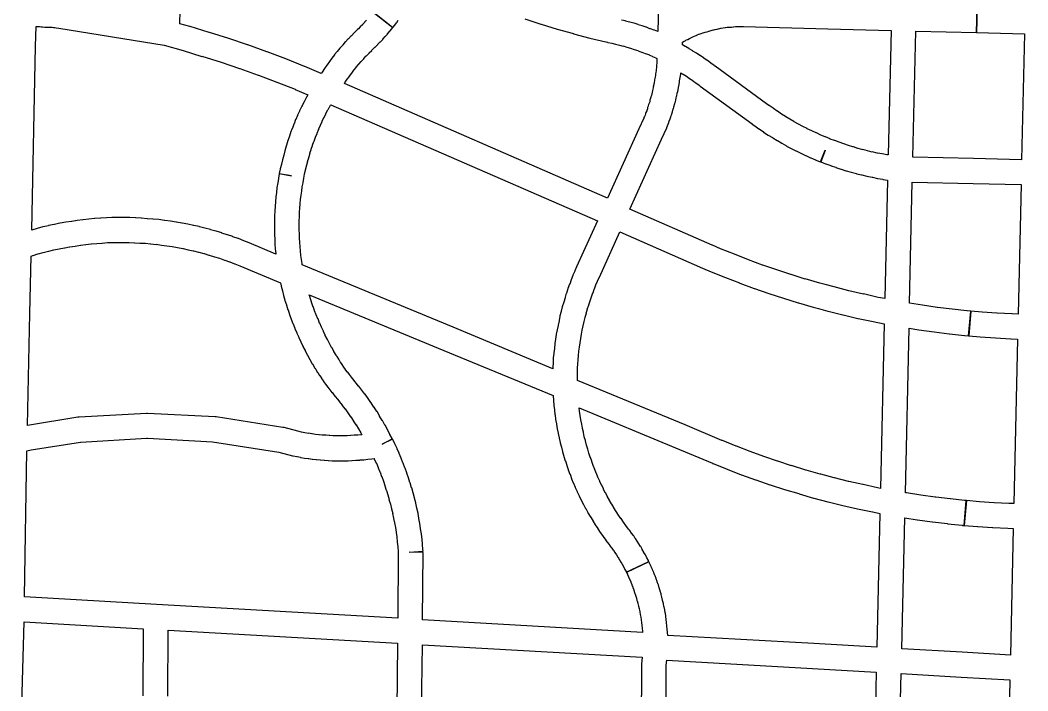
# Model space of a CAD drawing. Extents: x 0 to 1129, y 203 to 1017.
# Drawn here: x 341.52 to 387.31, y 588.49 to 618.94 of the extents above; entities that cross this region are included whole.
import ezdxf

# ---------------------------------------------------------------- set-up
doc = ezdxf.new("R2010")
doc.units = 0
doc.layers.get('0').update_dxf_attribs({"linetype": 'CONTINUOUS'})

msp = doc.modelspace()

# ---------------------------------------------------------------- linework, layer by layer
at = {"color": 1}
for points in [[(382.375845, 625.319891), (385.141622, 625.256402), (387.307667, 625.199958), (387.180667, 619.456713), (385.0146, 619.513157), (385.007601, 619.513157), (384.979378, 618.384268), (387.15249, 618.327824), (387.02549, 612.60578), (384.845312, 612.655157), (382.086601, 612.718668), (382.220645, 618.44778), (384.972334, 618.384268), (385.007601, 619.513157), (382.248867, 619.576668), (382.375845, 625.319891)], [(357.256509, 618.943136), (357.171842, 618.844358), (357.171842, 618.837359), (357.073042, 618.738604), (357.073042, 618.731605), (356.974287, 618.646938), (356.967288, 618.63294), (356.889688, 618.548273), (356.868465, 618.541274), (356.847242, 618.513052), (356.847242, 618.506053), (356.833243, 618.506053), (356.706221, 618.372009), (356.692223, 618.372009), (356.572267, 618.237942), (356.565268, 618.230943), (356.43829, 618.096876), (356.431291, 618.096876), (356.431291, 618.089877), (356.304291, 617.95581), (356.297292, 617.95581), (356.184403, 617.814699), (356.177404, 617.814699), (356.177404, 617.8077), (356.050404, 617.666588), (356.043405, 617.666588), (355.930516, 617.525477), (355.930516, 617.518478), (355.81056, 617.377367), (355.803561, 617.363369), (355.690672, 617.215214), (355.577783, 617.067036), (355.577783, 617.060036), (355.471961, 616.918925), (355.457963, 616.904927), (355.457963, 616.897928), (355.352119, 616.74975), (355.246297, 616.587484), (355.239297, 616.580484), (355.204031, 616.52404), (354.456142, 616.834484), (354.442144, 616.841484), (353.595477, 617.18015), (353.588478, 617.18015), (352.741811, 617.504706), (352.734812, 617.504706), (352.727813, 617.504706), (351.874102, 617.81515), (351.860104, 617.81515), (351.00637, 618.104417), (350.999371, 618.104417), (350.124482, 618.386639), (350.117483, 618.386639), (349.249639, 618.654773), (349.24264, 618.654773), (349.235641, 618.654773), (348.784085, 618.78175), (348.882863, 623.029217)], [(370.584487, 622.053812), (370.492776, 618.420212), (370.344598, 618.483723), (370.337599, 618.483723), (370.3306, 618.483723), (370.161267, 618.554256), (370.154268, 618.554256), (370.140044, 618.554256), (369.977777, 618.617768), (369.963779, 618.617768), (369.787401, 618.681279), (369.780402, 618.688278), (369.604002, 618.737678), (369.597003, 618.737678), (369.597003, 618.751676), (369.420625, 618.801077), (369.413626, 618.801077), (369.399628, 618.801077), (369.22325, 618.857521), (369.216251, 618.857521), (369.032807, 618.899854), (369.032807, 618.906854), (369.025808, 618.906854), (368.849408, 618.949164)], [(364.460468, 618.9987), (365.187202, 618.765878), (365.187202, 618.758879), (365.194201, 618.758879), (365.920934, 618.540168), (365.927934, 618.540168), (366.661711, 618.335545), (366.661711, 618.328546), (366.66871, 618.328546), (367.402488, 618.130991), (367.409487, 618.130991), (368.129154, 617.954613), (368.143152, 617.954613), (368.213708, 617.940615), (368.220707, 617.926617), (368.234931, 617.926617), (368.404264, 617.89135), (368.411263, 617.89135), (368.580597, 617.848994), (368.756974, 617.806684), (368.756974, 617.813683), (368.926308, 617.764282), (368.926308, 617.771282), (369.081552, 617.714837), (369.095551, 617.714837), (369.250795, 617.66546), (369.257794, 617.66546), (369.420084, 617.609015), (369.427083, 617.609015), (369.589372, 617.559615), (369.596371, 617.552616), (369.751593, 617.496171), (369.765591, 617.496171), (369.920814, 617.43266), (369.927813, 617.43266), (370.083012, 617.376216), (370.090011, 617.362217), (370.245234, 617.305773), (370.259232, 617.291775), (370.40741, 617.23533), (370.414409, 617.221332), (370.456742, 617.200109), (370.449743, 617.037842), (370.456742, 617.037842), (370.449743, 616.995509), (370.449743, 616.98851), (370.442744, 616.903843), (370.428746, 616.854443), (370.428746, 616.847444), (370.428746, 616.783933), (370.428746, 616.776934), (370.421747, 616.713445), (370.421747, 616.706446), (370.414748, 616.657046), (370.414748, 616.650047), (370.407748, 616.572424), (370.393524, 616.501869), (370.386525, 616.438357), (370.386525, 616.431358), (370.372527, 616.36787), (370.372527, 616.36087), (370.358529, 616.290315), (370.35153, 616.226826), (370.35153, 616.219827), (370.323308, 616.092827), (370.323308, 616.085828), (370.288018, 615.930583), (370.302017, 615.930583), (370.280794, 615.881206), (370.280794, 615.874206), (370.252571, 615.754273), (370.252571, 615.73305), (370.238573, 615.669561), (370.21735, 615.599006), (370.21735, 615.592007), (370.203352, 615.528518), (370.196353, 615.493252), (370.182354, 615.457962), (370.182354, 615.450963), (370.139999, 615.316919), (370.139999, 615.30992), (370.126, 615.246431), (370.126, 615.239432), (370.104777, 615.175921), (370.076555, 615.105365), (370.062557, 615.048921), (370.062557, 615.034923), (370.055558, 615.034923), (370.034335, 614.978478), (370.034335, 614.96448), (370.020336, 614.922147), (370.020336, 614.915148), (369.992114, 614.837548), (369.992114, 614.82355), (369.956848, 614.745927), (369.935625, 614.703616), (369.935625, 614.696617), (369.914401, 614.633106), (369.886179, 614.562573), (369.864956, 614.520217), (369.857957, 614.491995), (369.639246, 614.005173), (368.214024, 610.865462), (356.254846, 616.072439), (356.283068, 616.114795), (356.290067, 616.121794), (356.374734, 616.255861), (356.388732, 616.26286), (356.480443, 616.38986), (356.480443, 616.396859), (356.586288, 616.530904), (356.586288, 616.537903), (356.685065, 616.671947), (356.692065, 616.678946), (356.797887, 616.798879), (356.797887, 616.812878), (356.903709, 616.932833), (356.917933, 616.939832), (357.023755, 617.066832), (357.030754, 617.073831), (357.136576, 617.18672), (357.143575, 617.200719), (357.249397, 617.320674), (357.256396, 617.327673), (357.376329, 617.447607), (357.383328, 617.454606), (357.496217, 617.567495), (357.496217, 617.574494), (357.609106, 617.680316), (357.62333, 617.69454), (357.658597, 617.715763), (357.658597, 617.729761), (357.665596, 617.73676), (357.77144, 617.842605), (357.778439, 617.842605), (357.778439, 617.849604), (357.884284, 617.955449), (357.891283, 617.955449), (357.891283, 617.962448), (357.997128, 618.068292), (357.997128, 618.075291), (358.102972, 618.195247), (358.208794, 618.308136), (358.208794, 618.315135), (358.307572, 618.428024), (358.314571, 618.428024), (358.314571, 618.442022), (358.413372, 618.554911), (358.420371, 618.56191), (358.448593, 618.604244), (357.56666, 619.302755)], [(357.568263, 619.302913), (358.45724, 618.611446), (358.541907, 618.71729), (358.548906, 618.71729), (358.626506, 618.823135), (358.626506, 618.830134), (358.633505, 618.837133), (358.704061, 618.942978)], [(342.286155, 618.659514), (342.349667, 618.652515), (342.356666, 618.652515), (342.406043, 618.652515), (342.476599, 618.645516), (342.533043, 618.645516), (342.540042, 618.645516), (342.645887, 618.631518), (342.659885, 618.631518), (342.673884, 618.631518), (342.680883, 618.631518), (342.695107, 618.631518), (342.71633, 618.631518), (342.723329, 618.631518), (342.786818, 618.631518), (342.850306, 618.624518), (342.927929, 618.617519), (342.934928, 618.617519), (342.941927, 618.617519), (342.977216, 618.617519), (343.03366, 618.61052), (343.04066, 618.61052), (343.104148, 618.61052), (343.153548, 618.596522), (343.167547, 618.596522), (343.287502, 618.582298), (348.064102, 617.806209), (348.92488, 617.566298), (348.931879, 617.566298), (349.78559, 617.298209), (349.78559, 617.312208), (350.653435, 617.029985), (351.493034, 616.747763), (351.500034, 616.747763), (352.339633, 616.444386), (352.346633, 616.444386), (353.186232, 616.126874), (353.193231, 616.119875), (354.011676, 615.802386), (354.011676, 615.795387), (354.597276, 615.555498), (354.590277, 615.548499), (354.526788, 615.442655), (354.519789, 615.421432), (354.519789, 615.414433), (354.498566, 615.38621), (354.413899, 615.209833), (354.399901, 615.202834), (354.399901, 615.195834), (354.315234, 615.019457), (354.315234, 615.012458), (354.308235, 615.012458), (354.216524, 614.821946), (354.216524, 614.814947), (354.131857, 614.624436), (354.131857, 614.610438), (354.047191, 614.426993), (354.040192, 614.426993), (353.969614, 614.236482), (353.962614, 614.222484), (353.892059, 614.031973), (353.88506, 614.031973), (353.88506, 614.024974), (353.814527, 613.834462), (353.814527, 613.827463), (353.814527, 613.820464), (353.743949, 613.63702), (353.743949, 613.623021), (353.673416, 613.432533), (353.673416, 613.425534), (353.673416, 613.411535), (353.609904, 613.221024), (353.609904, 613.214025), (353.546393, 613.016469), (353.546393, 613.00947), (353.497015, 612.811915), (353.497015, 612.804916), (353.440571, 612.600293), (353.440571, 612.593294), (353.391193, 612.402783), (353.391193, 612.388785), (353.341793, 612.191229), (353.341793, 612.177005), (353.29946, 611.979449), (353.856838, 611.866561), (353.29946, 611.965361), (353.264171, 611.767805), (353.264171, 611.753581), (353.228904, 611.563093), (353.228904, 611.556094), (353.193638, 611.351494), (353.193638, 611.344495), (353.193638, 611.330271), (353.165416, 611.132715), (353.165416, 611.118717), (353.137193, 610.921161), (353.137193, 610.906937), (353.122969, 610.709382), (353.122969, 610.695383), (353.108971, 610.497828), (353.108971, 610.483604), (353.087748, 610.286048), (353.087748, 610.27205), (353.087748, 610.265051), (353.080749, 610.060429), (353.080749, 610.05343), (353.07375, 609.84883), (353.07375, 609.841831), (353.07375, 609.834831), (353.07375, 609.630232), (353.07375, 609.425632), (353.07375, 609.418633), (353.07375, 609.411634), (353.080749, 609.207034), (353.080749, 609.200035), (353.087748, 608.995412), (353.087748, 608.988413), (353.094747, 608.783813), (353.094747, 608.776814), (353.11597, 608.565125), (353.11597, 608.558126), (353.144193, 608.353526), (353.144193, 608.346527), (353.144193, 608.318305), (351.930637, 608.826305), (351.690748, 608.925082), (351.683749, 608.925082), (351.443883, 609.02386), (351.436884, 609.02386), (351.18995, 609.108527), (351.182951, 609.122525), (350.943062, 609.200148), (350.936063, 609.200148), (350.689108, 609.277747), (350.682108, 609.284746), (350.435153, 609.355279), (350.421154, 609.355279), (350.174221, 609.425858), (350.167222, 609.439856), (349.920289, 609.4963), (349.91329, 609.4963), (349.666357, 609.559812), (349.659358, 609.566811), (349.412425, 609.623255), (349.398201, 609.623255), (349.144201, 609.672633), (349.137201, 609.672633), (349.137201, 609.679632), (348.883201, 609.729009), (348.869203, 609.729009), (348.62227, 609.771343), (348.615271, 609.771343), (348.361271, 609.813676), (348.354272, 609.813676), (348.093228, 609.848965), (348.086228, 609.848965), (347.832228, 609.884232), (347.825229, 609.884232), (347.564162, 609.912454), (347.557163, 609.912454), (347.303163, 609.926452), (347.296164, 609.926452), (347.042164, 609.947675), (347.02794, 609.947675), (346.77394, 609.961899), (346.766941, 609.961899), (346.512941, 609.975897), (346.498943, 609.975897), (346.244943, 609.975897), (346.237944, 609.975897), (345.983944, 609.975897), (345.969946, 609.975897), (345.962946, 609.975897), (345.708946, 609.975897), (345.701947, 609.975897), (345.694948, 609.975897), (345.440948, 609.968898), (345.186948, 609.947675), (345.179949, 609.947675), (345.17295, 609.947675), (344.911883, 609.933677), (344.904884, 609.933677), (344.650884, 609.905455), (344.643885, 609.905455), (344.382818, 609.877233), (344.375819, 609.877233), (344.121819, 609.841943), (344.11482, 609.841943), (343.867864, 609.806654), (343.853866, 609.806654), (343.599866, 609.764344), (343.592867, 609.764344), (343.338867, 609.721988), (343.324869, 609.721988), (343.077913, 609.665543), (343.070914, 609.665543), (342.816914, 609.616166), (342.809915, 609.602167), (342.562959, 609.552767), (342.548961, 609.552767), (342.302028, 609.482234), (342.295028, 609.482234), (342.048095, 609.411656), (342.224473, 617.765434), (342.245696, 618.654457), (342.288007, 618.654457), (342.286155, 618.659514)], [(374.022067, 618.652515), (374.029066, 618.652515), (374.120777, 618.652515), (374.127776, 618.652515), (374.205376, 618.652515), (374.226599, 618.652515), (374.311266, 618.652515), (374.374754, 618.652515), (374.381753, 618.652515), (378.227042, 618.553714), (381.091575, 618.476115), (380.957531, 612.824603), (380.908154, 612.831602), (380.901154, 612.831602), (380.689488, 612.866892), (380.682489, 612.866892), (380.470799, 612.909202), (380.456801, 612.909202), (380.238068, 612.965647), (380.238068, 612.951649), (380.026401, 613.008093), (380.019402, 613.008093), (379.807758, 613.071582), (379.807758, 613.057583), (379.596069, 613.121095), (379.58907, 613.121095), (379.38447, 613.184583), (379.363247, 613.184583), (379.165691, 613.255139), (379.151693, 613.255139), (378.940026, 613.325695), (378.742471, 613.39625), (378.728472, 613.39625), (378.530917, 613.47385), (378.516919, 613.47385), (378.319363, 613.544428), (378.319363, 613.551427), (378.107696, 613.643138), (378.093698, 613.643138), (377.903187, 613.720761), (377.896188, 613.72776), (377.698632, 613.819493), (377.691633, 613.819493), (377.487011, 613.918271), (377.282388, 614.009982), (377.275389, 614.024206), (377.091945, 614.115917), (377.084946, 614.115917), (376.88739, 614.221761), (376.880391, 614.221761), (376.696946, 614.327583), (376.682948, 614.341582), (376.499504, 614.447426), (376.492505, 614.447426), (376.309083, 614.560315), (376.294859, 614.567314), (376.111437, 614.680203), (375.92797, 614.807203), (375.920971, 614.807203), (375.744593, 614.927159), (375.730369, 614.941157), (375.553992, 615.061113), (375.546993, 615.061113), (375.441148, 615.138713), (373.098703, 616.853224), (373.084705, 616.860223), (373.049416, 616.888445), (372.901261, 616.99429), (372.894262, 617.001289), (372.746084, 617.114178), (372.732086, 617.114178), (372.58393, 617.220023), (372.576931, 617.234021), (372.414665, 617.339843), (372.407665, 617.339843), (372.259487, 617.445687), (372.252488, 617.445687), (372.090199, 617.537398), (372.0832, 617.551622), (371.920911, 617.643333), (371.913912, 617.643333), (371.906913, 617.657332), (371.751668, 617.741998), (371.73767, 617.748997), (371.610647, 617.826597), (371.610647, 617.946553), (371.68827, 617.981819), (371.695269, 617.988818), (371.765847, 618.024108), (371.772846, 618.031107), (371.843402, 618.066373), (371.8574, 618.066373), (371.935022, 618.115773), (371.942021, 618.115773), (372.019644, 618.158084), (372.033642, 618.158084), (372.118309, 618.193373), (372.118309, 618.200372), (372.188887, 618.228594), (372.195886, 618.228594), (372.280553, 618.263861), (372.287552, 618.27086), (372.365174, 618.299082), (372.372173, 618.299082), (372.463907, 618.334371), (372.541506, 618.362594), (372.56273, 618.369593), (372.640352, 618.397815), (372.725019, 618.419038), (372.739017, 618.419038), (372.816639, 618.44726), (372.823638, 618.44726), (372.901261, 618.475482), (372.922484, 618.475482), (373.000084, 618.503705), (373.000084, 618.489706), (373.091817, 618.517929), (373.098816, 618.517929), (373.183483, 618.539152), (373.197481, 618.539152), (373.275081, 618.560375), (373.275081, 618.553376), (373.359748, 618.574599), (373.380971, 618.574599), (373.465638, 618.588597), (373.557348, 618.60982), (373.564348, 618.60982), (373.641947, 618.616819), (373.66317, 618.616819), (373.740793, 618.623818), (373.747792, 618.623818), (373.839503, 618.630818), (373.846502, 618.630818), (373.924102, 618.644816), (373.938326, 618.644816), (374.022067, 618.652515)], [(371.545556, 616.549959), (371.637266, 616.493515), (371.65149, 616.493515), (371.792602, 616.39476), (371.799601, 616.39476), (371.933668, 616.295959), (371.940667, 616.295959), (372.081778, 616.197204), (372.088777, 616.190205), (372.222844, 616.091427), (372.229843, 616.091427), (372.370954, 615.985583), (372.41331, 615.950316), (372.41331, 615.943317), (372.427308, 615.943317), (374.776819, 614.23585), (374.776819, 614.221852), (374.896775, 614.144229), (375.087264, 614.003118), (375.094263, 614.003118), (375.291818, 613.869051), (375.298818, 613.862052), (375.503417, 613.727985), (375.70804, 613.608052), (375.70804, 613.601053), (375.715039, 613.601053), (375.919639, 613.474031), (375.926638, 613.474031), (376.13126, 613.354097), (376.342927, 613.234164), (376.349926, 613.227165), (376.554548, 613.121343), (376.561548, 613.114344), (376.773192, 613.008522), (376.780191, 613.008522), (376.991857, 612.902677), (376.998857, 612.895678), (377.210546, 612.796878), (377.224544, 612.796878), (377.436233, 612.698123), (377.443232, 612.691124), (377.450231, 612.691124), (377.661921, 612.59939), (377.66892, 612.59939), (377.66892, 612.592391), (377.880586, 612.507724), (378.106364, 613.043946), (378.106364, 613.029948), (377.901742, 612.507837), (378.120475, 612.416126), (378.127474, 612.416126), (378.353252, 612.338504), (378.353252, 612.331505), (378.360251, 612.331505), (378.578962, 612.260927), (378.578962, 612.246928), (378.585961, 612.246928), (378.811739, 612.17635), (378.818738, 612.17635), (379.044516, 612.105817), (379.058514, 612.098818), (379.284292, 612.035307), (379.517137, 611.978862), (379.524136, 611.978862), (379.524136, 611.964864), (379.749914, 611.915464), (379.763912, 611.915464), (379.98969, 611.85902), (379.996689, 611.85902), (379.996689, 611.85202), (380.229533, 611.809665), (380.236532, 611.809665), (380.243532, 611.809665), (380.476376, 611.75322), (380.483375, 611.75322), (380.716197, 611.717954), (380.723196, 611.717954), (380.723196, 611.710954), (380.927819, 611.675665), (380.807863, 606.299332), (380.511552, 606.355777), (380.504553, 606.355777), (379.834287, 606.510999), (379.834287, 606.497001), (379.178109, 606.65929), (379.17111, 606.65929), (378.514954, 606.828623), (378.507955, 606.828623), (378.091666, 606.941512), (377.858844, 607.005001), (377.195599, 607.195512), (377.195599, 607.188513), (376.553555, 607.393135), (376.539557, 607.393135), (375.904557, 607.604779), (375.897558, 607.604779), (375.26258, 607.823513), (375.255581, 607.823513), (374.620581, 608.063402), (374.613582, 608.063402), (373.985626, 608.310335), (373.978627, 608.310335), (373.350694, 608.564335), (373.343695, 608.564335), (372.976806, 608.71958), (372.969807, 608.71958), (369.223318, 610.356468), (370.669696, 613.54558), (370.902518, 614.046513), (370.902518, 614.060511), (370.909517, 614.06751), (370.937739, 614.138088), (370.937739, 614.145087), (370.973028, 614.22271), (370.994251, 614.293243), (370.994251, 614.307467), (371.015474, 614.356844), (371.050764, 614.455622), (371.057763, 614.462621), (371.085985, 614.554355), (371.085985, 614.561354), (371.099983, 614.603665), (371.099983, 614.610664), (371.128205, 614.681219), (371.128205, 614.695217), (371.135204, 614.695217), (371.156428, 614.772817), (371.18465, 614.85044), (371.198874, 614.920995), (371.205873, 614.920995), (371.205873, 614.927994), (371.227096, 614.998527), (371.227096, 615.012751), (371.269407, 615.160907), (371.269407, 615.167906), (371.276406, 615.167906), (371.297629, 615.238484), (371.297629, 615.245483), (371.311853, 615.316039), (371.311853, 615.330037), (371.333076, 615.407659), (371.347074, 615.485259), (371.361073, 615.485259), (371.361073, 615.492258), (371.382296, 615.647458), (371.39652, 615.647458), (371.39652, 615.654457), (371.403519, 615.703834), (371.438785, 615.873168), (371.438785, 615.880167), (371.467007, 616.021278), (371.467007, 616.035276), (371.467007, 616.042275), (371.481231, 616.112854), (371.481231, 616.119853), (371.488231, 616.190408), (371.502229, 616.260964), (371.509228, 616.338586), (371.516227, 616.338586), (371.516227, 616.345585), (371.523226, 616.416141), (371.53745, 616.507874), (371.53745, 616.514873), (371.545556, 616.549959)], [(355.642333, 615.103582), (367.749667, 609.826026), (366.804222, 607.737582), (366.7266, 607.554137), (366.7266, 607.547138), (366.719601, 607.547138), (366.641978, 607.356649), (366.641978, 607.342651), (366.564378, 607.159207), (366.564378, 607.152208), (366.493823, 606.954652), (366.479825, 606.947653), (366.409269, 606.757142), (366.409269, 606.743143), (366.352825, 606.552632), (366.338826, 606.552632), (366.338826, 606.545633), (366.289449, 606.369233), (366.28245, 606.34801), (366.28245, 606.341011), (366.218938, 606.143455), (366.218938, 606.136456), (366.15545, 605.931856), (366.15545, 605.924857), (366.10605, 605.734346), (366.10605, 605.720348), (366.049605, 605.522792), (366.049605, 605.508794), (366.007294, 605.311238), (366.007294, 605.29724), (365.964938, 605.099684), (365.964938, 605.085686), (365.915561, 604.888131), (365.915561, 604.874132), (365.880272, 604.683644), (365.880272, 604.676645), (365.880272, 604.662646), (365.845005, 604.465091), (365.845005, 604.451093), (365.816783, 604.253537), (365.816783, 604.239539), (365.79556, 604.041983), (365.79556, 604.027985), (365.767338, 603.83043), (365.767338, 603.816431), (365.767338, 603.809432), (365.746115, 603.60481), (365.739116, 603.393143), (365.739116, 603.386144), (365.732116, 603.181522), (365.732116, 603.174522), (365.725117, 603.174522), (365.725117, 603.118078), (361.202495, 605.001923), (354.337428, 607.831189), (354.330429, 607.873545), (354.330429, 607.887543), (354.309206, 608.07101), (354.309206, 608.078009), (354.280984, 608.261454), (354.280984, 608.275452), (354.259761, 608.458897), (354.259761, 608.465896), (354.245762, 608.649318), (354.245762, 608.663542), (354.224539, 608.846963), (354.224539, 608.853962), (354.21754, 609.037407), (354.21754, 609.051405), (354.210541, 609.23485), (354.210541, 609.241849), (354.203542, 609.425316), (354.203542, 609.439314), (354.203542, 609.629825), (354.203542, 609.81327), (354.203542, 609.834493), (354.210541, 610.01796), (354.21754, 610.201382), (354.21754, 610.222605), (354.224539, 610.406049), (354.224539, 610.413048), (354.245762, 610.603537), (354.245762, 610.610536), (354.259761, 610.793958), (354.259761, 610.800957), (354.287983, 610.991446), (354.287983, 610.998445), (354.316205, 611.174845), (354.316205, 611.188843), (354.344427, 611.365244), (354.344427, 611.379242), (354.379716, 611.562686), (354.379716, 611.569685), (354.414983, 611.767241), (354.450249, 611.943618), (354.450249, 611.957617), (354.492605, 612.134017), (354.492605, 612.141016), (354.534916, 612.317394), (354.534916, 612.331618), (354.59136, 612.522106), (354.577362, 612.522106), (354.633807, 612.698506), (354.633807, 612.705506), (354.697295, 612.896017), (354.683297, 612.896017), (354.746808, 613.072394), (354.746808, 613.079394), (354.810297, 613.255794), (354.810297, 613.262793), (354.873786, 613.43917), (354.880785, 613.44617), (354.944296, 613.62257), (354.944296, 613.636568), (355.014829, 613.798857), (355.014829, 613.812855), (355.092452, 613.989255), (355.085452, 613.989255), (355.163052, 614.165656), (355.163052, 614.172655), (355.240652, 614.341988), (355.240652, 614.348987), (355.318274, 614.518321), (355.332273, 614.52532), (355.409873, 614.694653), (355.416872, 614.701652), (355.508605, 614.870985), (355.508605, 614.877985), (355.515604, 614.884984), (355.515604, 614.891983), (355.565004, 614.983716), (355.579003, 614.990715), (355.628403, 615.082426), (355.635402, 615.09665), (355.642333, 615.103582)], [(382.058333, 611.589757), (384.817044, 611.526246), (386.997222, 611.476868), (386.870222, 605.592535), (386.595044, 605.606533), (386.581046, 605.606533), (385.910757, 605.641822), (385.903758, 605.641822), (385.233469, 605.684133), (385.22647, 605.684133), (384.71847, 605.733533), (384.626736, 604.611688), (385.134736, 604.562311), (385.141735, 604.562311), (385.833157, 604.512933), (385.840156, 604.512933), (386.538645, 604.477644), (386.545644, 604.477644), (386.841977, 604.463646), (386.672644, 596.991801), (386.446866, 596.9988), (386.439867, 596.9988), (385.783689, 597.027023), (385.77669, 597.027023), (385.106424, 597.0764), (385.106424, 597.069401), (384.513757, 597.125846), (384.422023, 596.004001), (385.021757, 595.947556), (385.028756, 595.947556), (385.706089, 595.905246), (385.713089, 595.905246), (386.397466, 595.869957), (386.404465, 595.869957), (386.644354, 595.862958), (386.517354, 590.112691), (384.330132, 590.239691), (381.578465, 590.40198), (381.719576, 596.349802), (382.284021, 596.258069), (382.29102, 596.258069), (382.961286, 596.159313), (382.975285, 596.159313), (383.652618, 596.081691), (383.652618, 596.074692), (383.659617, 596.074692), (384.329906, 596.011181), (384.336905, 596.004182), (384.351129, 596.004182), (384.421662, 596.004182), (384.506329, 597.126026), (384.44284, 597.133025), (384.435841, 597.133025), (383.78673, 597.203603), (383.772506, 597.203603), (383.123395, 597.281203), (383.102172, 597.281203), (382.453061, 597.372937), (382.446062, 597.372937), (381.789906, 597.478759), (381.782907, 597.478759), (381.747618, 597.485758), (381.909884, 604.95758), (382.347351, 604.87998), (382.354351, 604.87998), (383.045795, 604.788247), (383.052794, 604.788247), (383.737172, 604.696513), (383.75117, 604.696513), (384.43557, 604.62598), (384.442569, 604.62598), (384.611903, 604.611756), (384.717747, 605.733601), (384.548414, 605.747599), (384.541415, 605.747599), (383.871148, 605.818154), (383.864149, 605.818154), (383.200927, 605.902821), (383.193928, 605.902821), (382.523639, 606.001599), (382.51664, 606.001599), (381.938062, 606.093332), (382.058333, 611.589757)], [(368.765667, 609.331911), (372.533333, 607.687956), (372.533333, 607.680957), (372.914333, 607.518668), (372.921332, 607.518668), (373.563377, 607.257623), (373.570376, 607.257623), (374.21242, 607.010668), (374.21242, 607.003668), (374.226418, 607.003668), (374.875529, 606.76378), (374.882529, 606.76378), (375.538706, 606.530935), (375.545706, 606.530935), (376.201861, 606.312224), (376.20886, 606.312224), (376.872105, 606.107602), (376.879104, 606.107602), (376.886103, 606.107602), (377.549348, 605.917113), (377.556347, 605.917113), (377.796236, 605.846557), (378.226636, 605.733668), (378.233635, 605.733668), (378.903924, 605.564335), (378.917922, 605.564335), (379.588212, 605.402046), (379.595211, 605.402046), (379.595211, 605.395047), (380.272544, 605.253936), (380.279543, 605.253936), (380.780476, 605.155158), (380.61821, 597.683336), (380.477099, 597.711558), (380.4701, 597.711558), (379.820988, 597.852669), (379.813989, 597.852669), (379.171922, 598.000825), (379.164923, 598.000825), (378.515812, 598.163114), (378.508813, 598.163114), (377.894969, 598.332447), (377.873745, 598.332447), (377.866746, 598.332447), (377.231746, 598.515869), (377.224747, 598.515869), (376.575636, 598.720491), (376.575636, 598.713492), (375.954747, 598.925182), (375.940749, 598.925182), (375.31986, 599.136826), (375.305636, 599.136826), (374.691814, 599.362603), (374.684815, 599.362603), (374.063926, 599.602515), (374.056927, 599.602515), (373.436038, 599.856515), (373.429039, 599.856515), (373.414815, 599.863514), (373.400817, 599.863514), (371.735706, 600.562025), (366.846194, 602.586958), (366.846194, 602.735136), (366.846194, 602.742135), (366.853193, 602.92558), (366.853193, 602.932579), (366.853193, 603.130135), (366.853193, 603.137134), (366.867192, 603.334689), (366.860193, 603.334689), (366.874191, 603.518134), (366.874191, 603.525133), (366.895414, 603.708555), (366.895414, 603.722779), (366.909638, 603.899156), (366.909638, 603.913154), (366.93786, 604.096599), (366.966082, 604.294154), (366.966082, 604.301154), (366.994305, 604.477554), (366.994305, 604.498777), (367.029571, 604.675177), (367.029571, 604.682176), (367.064838, 604.865598), (367.064838, 604.872597), (367.107193, 605.063086), (367.107193, 605.070085), (367.149504, 605.253529), (367.142505, 605.253529), (367.191905, 605.436974), (367.191905, 605.450972), (367.24835, 605.634417), (367.241351, 605.634417), (367.304862, 605.817861), (367.290638, 605.817861), (367.354149, 606.001305), (367.354149, 606.015304), (367.361148, 606.022303), (367.417593, 606.191636), (367.417593, 606.198635), (367.481081, 606.375035), (367.481081, 606.382034), (367.537526, 606.558412), (367.551524, 606.565411), (367.607969, 606.734745), (367.621967, 606.741744), (367.678411, 606.918121), (367.68541, 606.932119), (367.755988, 607.094386), (367.755988, 607.101385), (367.840655, 607.270718), (368.765667, 609.331911)], [(345.736333, 608.84518), (345.743332, 608.84518), (345.983199, 608.84518), (345.990198, 608.84518), (346.230087, 608.84518), (346.237086, 608.84518), (346.46993, 608.84518), (346.483929, 608.84518), (346.716751, 608.838181), (346.730975, 608.838181), (346.963797, 608.824182), (346.977795, 608.824182), (347.203573, 608.810184), (347.224796, 608.810184), (347.450574, 608.781962), (347.457573, 608.781962), (347.704506, 608.75374), (347.704506, 608.767738), (347.944417, 608.732449), (347.951417, 608.732449), (348.184239, 608.697182), (348.191238, 608.697182), (348.431127, 608.661916), (348.438126, 608.661916), (348.678037, 608.612516), (348.917903, 608.570182), (348.924903, 608.570182), (349.15068, 608.520805), (349.164679, 608.520805), (349.390456, 608.46436), (349.397455, 608.46436), (349.6303, 608.400849), (349.637299, 608.400849), (349.870121, 608.344405), (349.87712, 608.344405), (350.102898, 608.273849), (350.117122, 608.273849), (350.349944, 608.203294), (350.575722, 608.132738), (350.582721, 608.132738), (350.808499, 608.048071), (350.822723, 608.041072), (351.041434, 607.96345), (351.048433, 607.96345), (351.267144, 607.871739), (351.281142, 607.871739), (351.499876, 607.787072), (351.506875, 607.780073), (353.348363, 607.018073), (353.383652, 606.876962), (353.383652, 606.869963), (353.440097, 606.658319), (353.440097, 606.65132), (353.496541, 606.446697), (353.496541, 606.439698), (353.552986, 606.228031), (353.552986, 606.214033), (353.623541, 606.016478), (353.623541, 606.002479), (353.68703, 605.790813), (353.694029, 605.790813), (353.764585, 605.579146), (353.764585, 605.572147), (353.83514, 605.367547), (353.842139, 605.367547), (353.842139, 605.360548), (353.912672, 605.170037), (353.926896, 605.156039), (353.926896, 605.149039), (354.004496, 604.958551), (354.004496, 604.944553), (354.089163, 604.746997), (354.089163, 604.732999), (354.180896, 604.54251), (354.187895, 604.535511), (354.279606, 604.337955), (354.279606, 604.330956), (354.37134, 604.133401), (354.37134, 604.126402), (354.470118, 603.93589), (354.477117, 603.93589), (354.477117, 603.921892), (354.582961, 603.731381), (354.688806, 603.533825), (354.688806, 603.526826), (354.794628, 603.343359), (354.808626, 603.343359), (354.808626, 603.33636), (354.914471, 603.145849), (354.92147, 603.145849), (354.963803, 603.075316), (354.956804, 603.075316), (355.034427, 602.948293), (355.041426, 602.948293), (355.126092, 602.814249), (355.133092, 602.80725), (355.210691, 602.680272), (355.21769, 602.673273), (355.309424, 602.546273), (355.309424, 602.539274), (355.394091, 602.419318), (355.408089, 602.40532), (355.492756, 602.292431), (355.492756, 602.285432), (355.499755, 602.285432), (355.591488, 602.15841), (355.598487, 602.15841), (355.690198, 602.038476), (355.697197, 602.038476), (355.760709, 601.960854), (355.760709, 601.946856), (356.014709, 601.643456), (356.014709, 601.629457), (356.148753, 601.467191), (356.155752, 601.452967), (356.275685, 601.297767), (356.289683, 601.290768), (356.409639, 601.114368), (356.536617, 600.93799), (356.543616, 600.923992), (356.656505, 600.761726), (356.656505, 600.747502), (356.769393, 600.571124), (356.783392, 600.564125), (356.889236, 600.387725), (356.896235, 600.380726), (357.00208, 600.204348), (357.009079, 600.197349), (357.051412, 600.112682), (357.030189, 600.112682), (357.008966, 600.112682), (356.867855, 600.098458), (356.860856, 600.098458), (356.712678, 600.091459), (356.69868, 600.091459), (356.543458, 600.077461), (356.536458, 600.077461), (356.381259, 600.070462), (356.37426, 600.070462), (356.233149, 600.063463), (356.21915, 600.063463), (356.063928, 600.063463), (356.056929, 600.063463), (355.908774, 600.070462), (355.901775, 600.070462), (355.74653, 600.070462), (355.732532, 600.070462), (355.59142, 600.077461), (355.570197, 600.077461), (355.422042, 600.091459), (355.415043, 600.091459), (355.266865, 600.098458), (355.252867, 600.098458), (355.104689, 600.112682), (355.09769, 600.112682), (354.949534, 600.133905), (354.935536, 600.133905), (354.787358, 600.162128), (354.780359, 600.162128), (354.61807, 600.183351), (354.61807, 600.176352), (354.46287, 600.211618), (354.46287, 600.204619), (354.300581, 600.239886), (354.138292, 600.275175), (353.517403, 600.444508), (353.482137, 600.444508), (353.453914, 600.451507), (350.434137, 600.924218), (350.405914, 600.924218), (350.377692, 600.924218), (347.315581, 601.086484), (347.294358, 601.086484), (347.259069, 601.086484), (344.204002, 600.917151), (344.17578, 600.917151), (344.140513, 600.910152), (341.854513, 600.536219), (341.967402, 605.616219), (342.023847, 608.226752), (342.101469, 608.254974), (342.115467, 608.261973), (342.334201, 608.325484), (342.348199, 608.325484), (342.573977, 608.396017), (342.573977, 608.389018), (342.813866, 608.452507), (342.820865, 608.452507), (343.05371, 608.508951), (343.060709, 608.508951), (343.300575, 608.565396), (343.300575, 608.558397), (343.53342, 608.607797), (343.547418, 608.607797), (343.773196, 608.650108), (343.780195, 608.650108), (344.020106, 608.685397), (344.027105, 608.685397), (344.266994, 608.720686), (344.273993, 608.720686), (344.506815, 608.755952), (344.513814, 608.755952), (344.753726, 608.784175), (344.760725, 608.784175), (345.000614, 608.805398), (345.007613, 608.805398), (345.240435, 608.819396), (345.254433, 608.819396), (345.487278, 608.840619), (345.494277, 608.840619), (345.736333, 608.84518)], [(354.661622, 606.474513), (360.771711, 603.948647), (365.738822, 601.895469), (365.738822, 601.88847), (365.760045, 601.683847), (365.760045, 601.676848), (365.760045, 601.66285), (365.774043, 601.465294), (365.774043, 601.45107), (365.795266, 601.253515), (365.795266, 601.239517), (365.802266, 601.239517), (365.816264, 601.041961), (365.830262, 601.027737), (365.830262, 601.020738), (365.851485, 600.816138), (365.886774, 600.618583), (365.886774, 600.604359), (365.886774, 600.597359), (365.922063, 600.39276), (365.971441, 600.195204), (365.971441, 600.18098), (365.971441, 600.173981), (366.013774, 599.98347), (366.013774, 599.969471), (366.056108, 599.771916), (366.056108, 599.757692), (366.063107, 599.757692), (366.112484, 599.560136), (366.161862, 599.355537), (366.168861, 599.355537), (366.168861, 599.348537), (366.225305, 599.150982), (366.225305, 599.143983), (366.232305, 599.136984), (366.288749, 598.939428), (366.295748, 598.932429), (366.359237, 598.734873), (366.359237, 598.727874), (366.429815, 598.537363), (366.429815, 598.523365), (366.500348, 598.332876), (366.507347, 598.325877), (366.577903, 598.128321), (366.577903, 598.121322), (366.655525, 597.9379), (366.655525, 597.923676), (366.662524, 597.923676), (366.747191, 597.733188), (366.747191, 597.726189), (366.831857, 597.542767), (366.831857, 597.528543), (366.923568, 597.345121), (366.923568, 597.338122), (367.015302, 597.154677), (367.015302, 597.140679), (367.11408, 596.957235), (367.212857, 596.77379), (367.212857, 596.766791), (367.219857, 596.766791), (367.318612, 596.590414), (367.318612, 596.576415), (367.424456, 596.400015), (367.424456, 596.393016), (367.431455, 596.393016), (367.5373, 596.216638), (367.5373, 596.209639), (367.650189, 596.033239), (367.650189, 596.02624), (367.770122, 595.856907), (367.770122, 595.849908), (367.883011, 595.673507), (367.89001, 595.673507), (367.89001, 595.659509), (368.01701, 595.49722), (368.136943, 595.327887), (368.136943, 595.320888), (368.263966, 595.151554), (368.270965, 595.151554), (368.270965, 595.144555), (368.313298, 595.088111), (368.320297, 595.081112), (368.39083, 594.982334), (368.405054, 594.975335), (368.461499, 594.883601), (368.475497, 594.876602), (368.546075, 594.777847), (368.546075, 594.770848), (368.616608, 594.67207), (368.616608, 594.665071), (368.673053, 594.566271), (368.687277, 594.559271), (368.743721, 594.460494), (368.757719, 594.453495), (368.807119, 594.347673), (368.814119, 594.340673), (368.87763, 594.241918), (368.87763, 594.234919), (368.941141, 594.129097), (368.941141, 594.122098), (369.00463, 594.016276), (369.00463, 594.002052), (369.05403, 593.910341), (369.061029, 593.889118), (369.061029, 593.87512), (370.084073, 594.354897), (370.077074, 594.38312), (370.070075, 594.404343), (370.070075, 594.411342), (369.999497, 594.524231), (369.999497, 594.53123), (369.936008, 594.65823), (369.929009, 594.665229), (369.865498, 594.778118), (369.865498, 594.792116), (369.858499, 594.792116), (369.787966, 594.912072), (369.787966, 594.919071), (369.717388, 595.039004), (369.717388, 595.046003), (369.710389, 595.046003), (369.639833, 595.158892), (369.639833, 595.165891), (369.555166, 595.285847), (369.555166, 595.292846), (369.477567, 595.405735), (369.477567, 595.412734), (369.470567, 595.412734), (369.400012, 595.53269), (369.393013, 595.53269), (369.393013, 595.539689), (369.301279, 595.652578), (369.223679, 595.765467), (369.21668, 595.765467), (369.21668, 595.779465), (369.167303, 595.828865), (369.160304, 595.835864), (369.047415, 595.991109), (369.047415, 595.998108), (368.934526, 596.146263), (368.934526, 596.153263), (368.828704, 596.308485), (368.81448, 596.315484), (368.708658, 596.463662), (368.708658, 596.470661), (368.602836, 596.632927), (368.602836, 596.639927), (368.496991, 596.802193), (368.496991, 596.809192), (368.40528, 596.964392), (368.391056, 596.978616), (368.30639, 597.133815), (368.29939, 597.140815), (368.207679, 597.303081), (368.207679, 597.31008), (368.123013, 597.479414), (368.108789, 597.486413), (368.031189, 597.648679), (368.02419, 597.655678), (367.94659, 597.825012), (367.932592, 597.832011), (367.862036, 597.9943), (367.855037, 598.008298), (367.777437, 598.184698), (367.777437, 598.191697), (367.706882, 598.361031), (367.699883, 598.36803), (367.629305, 598.544407), (367.565816, 598.720807), (367.558817, 598.720807), (367.558817, 598.727807), (367.495305, 598.904184), (367.495305, 598.911183), (367.431794, 599.087583), (367.424795, 599.087583), (367.424795, 599.101582), (367.368351, 599.277959), (367.311906, 599.461426), (367.311906, 599.468425), (367.255462, 599.644803), (367.255462, 599.651802), (367.206062, 599.842291), (367.206062, 599.84929), (367.156684, 600.02569), (367.156684, 600.032689), (367.114351, 600.216134), (367.114351, 600.230132), (367.072017, 600.40651), (367.072017, 600.413509), (367.036728, 600.596953), (367.036728, 600.603952), (367.001462, 600.794463), (367.001462, 600.801463), (366.973239, 600.98493), (366.973239, 600.991929), (366.937973, 601.18244), (366.937973, 601.189439), (366.923749, 601.337594), (371.30526, 599.524328), (372.984482, 598.825817), (372.984482, 598.818818), (372.991482, 598.818818), (373.012705, 598.804819), (373.640638, 598.550819), (373.647637, 598.550819), (374.282637, 598.303886), (374.296635, 598.303886), (374.938679, 598.078108), (374.945679, 598.063884), (375.587723, 597.845174), (375.601947, 597.845174), (376.243991, 597.633507), (376.25099, 597.633507), (376.907146, 597.442996), (376.914145, 597.428997), (377.563256, 597.24553), (377.57748, 597.24553), (377.591478, 597.238531), (378.226501, 597.069198), (378.2335, 597.069198), (378.896722, 596.899865), (378.903721, 596.899865), (379.566921, 596.751709), (379.57392, 596.751709), (380.244186, 596.610598), (380.25841, 596.610598), (380.59001, 596.54002), (380.448899, 590.465198), (377.591388, 590.634531), (370.945077, 591.008464), (370.930853, 591.135487), (370.930853, 591.142486), (370.930853, 591.149485), (370.923854, 591.290596), (370.909856, 591.431707), (370.909856, 591.445931), (370.888633, 591.587042), (370.888633, 591.594042), (370.874409, 591.728108), (370.874409, 591.735108), (370.853185, 591.869174), (370.853185, 591.876174), (370.853185, 591.883173), (370.839187, 592.017239), (370.839187, 592.024239), (370.825189, 592.024239), (370.811191, 592.16535), (370.782969, 592.306461), (370.782969, 592.31346), (370.775969, 592.31346), (370.747747, 592.447504), (370.747747, 592.454503), (370.712458, 592.595614), (370.712458, 592.609613), (370.677169, 592.736613), (370.641903, 592.870657), (370.641903, 592.877656), (370.641903, 592.891654), (370.606636, 593.018654), (370.599637, 593.032652), (370.564348, 593.159652), (370.564348, 593.173651), (370.522037, 593.300651), (370.515038, 593.314649), (370.46566, 593.434582), (370.46566, 593.441581), (370.46566, 593.455579), (370.423305, 593.575513), (370.423305, 593.582512), (370.416305, 593.59651), (370.373972, 593.716443), (370.359974, 593.723442), (370.317641, 593.850442), (370.310641, 593.857441), (370.254197, 593.991508), (370.254197, 593.998507), (370.197753, 594.12553), (370.197753, 594.132529), (370.134264, 594.252462), (370.134264, 594.259461), (370.09193, 594.351195), (370.084931, 594.351195), (369.075998, 593.86435), (369.111287, 593.779683), (369.118286, 593.772684), (369.167687, 593.666862), (369.167687, 593.652864), (369.217064, 593.547019), (369.224063, 593.54002), (369.266374, 593.434176), (369.266374, 593.427177), (369.30873, 593.314288), (369.30873, 593.300289), (369.358108, 593.194467), (369.365107, 593.180243), (369.400373, 593.074421), (369.407372, 593.067422), (369.442661, 592.9616), (369.442661, 592.947602), (369.47795, 592.834713), (369.48495, 592.827714), (369.520216, 592.700691), (369.548438, 592.587802), (369.555437, 592.573804), (369.58366, 592.46796), (369.58366, 592.453961), (369.618949, 592.341073), (369.618949, 592.334073), (369.647171, 592.221185), (369.647171, 592.207186), (369.675393, 592.094297), (369.675393, 592.080073), (369.696616, 591.96014), (369.717839, 591.840207), (369.717839, 591.833208), (369.746062, 591.713252), (369.732063, 591.713252), (369.760286, 591.593319), (369.753286, 591.593319), (369.767285, 591.459252), (369.767285, 591.452253), (369.788508, 591.339364), (369.788508, 591.325366), (369.795507, 591.20541), (369.795507, 591.141922), (359.811884, 591.720477), (359.833108, 594.775544), (359.191041, 594.782543), (359.833108, 594.831943), (359.826108, 594.902476), (359.826108, 594.909475), (359.811884, 595.128186), (359.811884, 595.135185), (359.811884, 595.149184), (359.783662, 595.374961), (359.75544, 595.607783), (359.75544, 595.614783), (359.720174, 595.84056), (359.720174, 595.854559), (359.684907, 596.080336), (359.684907, 596.087335), (359.642551, 596.313113), (359.642551, 596.320112), (359.642551, 596.327111), (359.60024, 596.545822), (359.60024, 596.559821), (359.55084, 596.778554), (359.55084, 596.785553), (359.543841, 596.785553), (359.501485, 597.018375), (359.494486, 597.025374), (359.438042, 597.244085), (359.438042, 597.251084), (359.374553, 597.476862), (359.374553, 597.483861), (359.318108, 597.702572), (359.303884, 597.709571), (359.24744, 597.935349), (359.233442, 597.942348), (359.162864, 598.161082), (359.162864, 598.168081), (359.092331, 598.379748), (359.085332, 598.386747), (359.014776, 598.598391), (359.007777, 598.612615), (359.007777, 598.619614), (358.930154, 598.831281), (358.916156, 598.83828), (358.838556, 599.049924), (358.831557, 599.056923), (358.739824, 599.26859), (358.739824, 599.282588), (358.648113, 599.480143), (358.648113, 599.494142), (358.549335, 599.705808), (358.542336, 599.712807), (358.443581, 599.917407), (357.970847, 599.684585), (358.429447, 599.931518), (358.429447, 599.945516), (358.323625, 600.136028), (358.323625, 600.143027), (358.217803, 600.347627), (358.210804, 600.347627), (358.210804, 600.354626), (358.104982, 600.559248), (358.097983, 600.559248), (357.985094, 600.763848), (357.971096, 600.770847), (357.858207, 600.968403), (357.858207, 600.975402), (357.738274, 601.16589), (357.72405, 601.16589), (357.72405, 601.180114), (357.604116, 601.370603), (357.597117, 601.370603), (357.470095, 601.568159), (357.463096, 601.575158), (357.329029, 601.75858), (357.329029, 601.765579), (357.194985, 601.956068), (357.187985, 601.956068), (357.187985, 601.963067), (357.046874, 602.139467), (357.046874, 602.146466), (356.905763, 602.32991), (356.898764, 602.32991), (356.644764, 602.66151), (356.574209, 602.739133), (356.482475, 602.852022), (356.404875, 602.957866), (356.397876, 602.964865), (356.313209, 603.07071), (356.30621, 603.084708), (356.228588, 603.190553), (356.235587, 603.190553), (356.157987, 603.303442), (356.150988, 603.310441), (356.080433, 603.416285), (356.066434, 603.423284), (355.995879, 603.54324), (356.009877, 603.54324), (355.92521, 603.663196), (355.918211, 603.663196), (355.882945, 603.726685), (355.882945, 603.733684), (355.7771, 603.903017), (355.7771, 603.910016), (355.678345, 604.07935), (355.671346, 604.086349), (355.572568, 604.262726), (355.487901, 604.439104), (355.480902, 604.446103), (355.389169, 604.622503), (355.389169, 604.636501), (355.304502, 604.812902), (355.304502, 604.819901), (355.212769, 604.996278), (355.212769, 605.003277), (355.135169, 605.179678), (355.12817, 605.186677), (355.057637, 605.377165), (355.043413, 605.384164), (354.97288, 605.560542), (354.965881, 605.567541), (354.902369, 605.751008), (354.89537, 605.751008), (354.89537, 605.765006), (354.831881, 605.948473), (354.824882, 605.948473), (354.824882, 605.955473), (354.768438, 606.138917), (354.768438, 606.152915), (354.704927, 606.33636), (354.704927, 606.343359), (354.661622, 606.474513)], [(347.2674, 599.955135), (347.316778, 599.955135), (350.258956, 599.799935), (353.278734, 599.327201), (353.892556, 599.164912), (353.906554, 599.157913), (353.934776, 599.157913), (354.089998, 599.122647), (354.103996, 599.122647), (354.259219, 599.094425), (354.266218, 599.087425), (354.280216, 599.087425), (354.442505, 599.059203), (354.611838, 599.03798), (354.618838, 599.03798), (354.633062, 599.03798), (354.795328, 599.009758), (354.809326, 599.009758), (354.971615, 598.988535), (354.985614, 598.988535), (355.162014, 598.974537), (355.169013, 598.974537), (355.338346, 598.960538), (355.345345, 598.960538), (355.514679, 598.94654), (355.521678, 598.94654), (355.528677, 598.94654), (355.69801, 598.939541), (355.705009, 598.939541), (355.874343, 598.939541), (355.881342, 598.939541), (356.050675, 598.932542), (356.057674, 598.932542), (356.234074, 598.932542), (356.241073, 598.932542), (356.417451, 598.939541), (356.431449, 598.939541), (356.593716, 598.94654), (356.60794, 598.94654), (356.770206, 598.960538), (356.784204, 598.960538), (356.960582, 598.967537), (356.967581, 598.974537), (357.136914, 598.981536), (357.143914, 598.981536), (357.320291, 599.009758), (357.496669, 599.023756), (357.609558, 599.044979), (357.616557, 599.030981), (357.609558, 599.030981), (357.701291, 598.833425), (357.70829, 598.826426), (357.78589, 598.628871), (357.78589, 598.621872), (357.870557, 598.43136), (357.877556, 598.417362), (357.948089, 598.226851), (357.955088, 598.219852), (358.025644, 598.015229), (358.096199, 597.810607), (358.096199, 597.803608), (358.15971, 597.606052), (358.16671, 597.592054), (358.230198, 597.394498), (358.230198, 597.387499), (358.286643, 597.1829), (358.279644, 597.1829), (358.343132, 596.971233), (358.343132, 596.964234), (358.392532, 596.759634), (358.392532, 596.752635), (358.448977, 596.548012), (358.441978, 596.548012), (358.491355, 596.329302), (358.491355, 596.322302), (358.533689, 596.11768), (358.52669, 596.11768), (358.576067, 595.906036), (358.576067, 595.899037), (358.611356, 595.68737), (358.611356, 595.680371), (358.632579, 595.475749), (358.632579, 595.46875), (358.660802, 595.257105), (358.660802, 595.242881), (358.689024, 595.031237), (358.689024, 595.024238), (358.703022, 594.812572), (358.703022, 594.742016), (358.681799, 591.78575), (347.717488, 592.413683), (341.72731, 592.752349), (341.833132, 599.391616), (342.023644, 599.426905), (344.26731, 599.786727), (344.274309, 599.786727), (347.2674, 599.955135)], [(341.524223, 585.173667), (341.700556, 591.622602)], [(341.700556, 591.622602), (347.119222, 591.312158), (347.097999, 588.257114)], [(348.226888, 588.250115), (348.248111, 591.248737), (358.669178, 590.649004), (358.633889, 587.60807)], [(359.762778, 587.586847), (359.798067, 590.585447), (369.781667, 590.013958), (369.753444, 589.703514), (369.753444, 589.689516), (369.753444, 589.668293), (369.739446, 586.902515)], [(370.868335, 586.895516), (370.882333, 589.61896), (370.882333, 589.661294), (370.903556, 589.887071), (377.528734, 589.506071), (380.421512, 589.336738), (380.350957, 586.302849)], [(381.479846, 586.274627), (381.550401, 589.273249), (384.273778, 589.110667), (386.496289, 588.983667), (386.425711, 585.921556)]]:
    msp.add_lwpolyline(points, dxfattribs=at)

doc.saveas('drawing.dxf')
